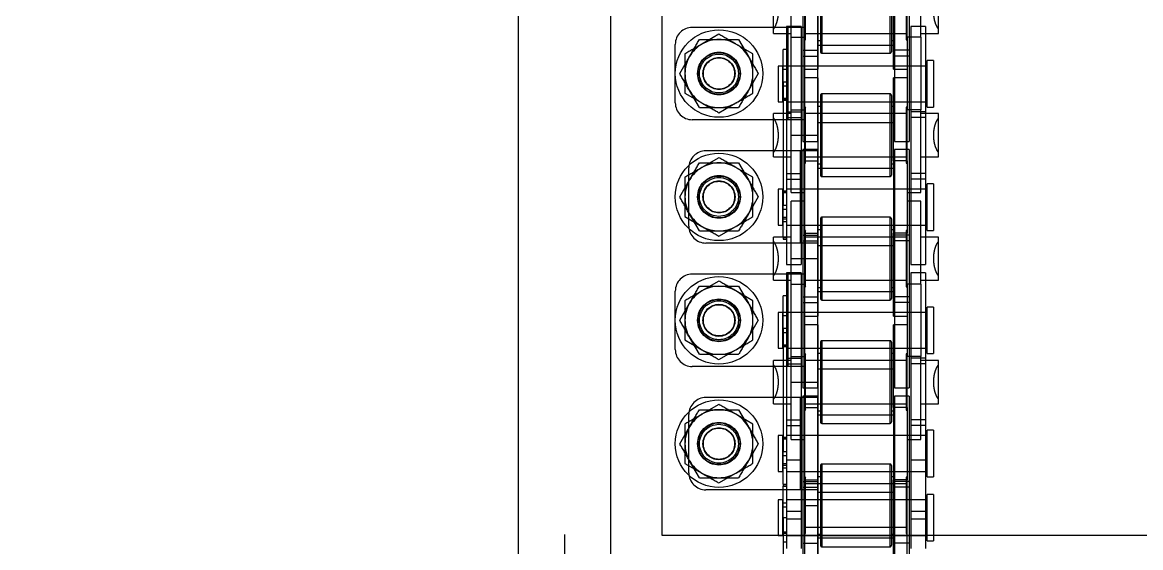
# Model space of a CAD drawing. Header units: metres. Extents: x 0 to 63075, y 0 to 44550.
# Drawn here: x 13843.6 to 13958.8, y 31051 to 31105 of the extents above; entities that cross this region are included whole.
import ezdxf

# ---------------------------------------------------------------- set-up
doc = ezdxf.new("R2010")
doc.units = ezdxf.units.M
doc.header["$LTSCALE"] = 75
doc.linetypes.add('HIDDEN2', pattern=[4.7625, 3.175, -1.5875])
for name, color, linetype in [('SDM', 7, 'Continuous'), ('SL1', 8, 'Continuous'), ('SL4', 4, 'Continuous'), ('ST1', 7, 'HIDDEN2')]:
    doc.layers.add(name, color=color, linetype=linetype)

# ---------------------------------------------------------------- blocks, each defined once
blk = doc.blocks.new('A$C52ce5e24')
at = {"layer": 'SL1'}
for radius, start, end in [(1221.5, 124.20985, 67.29436), (1158, 126.37415, 69.37001), (1150, 126.66829, 69.21988)]:
    blk.add_arc((6551.95, 10099.98), radius, start, end, dxfattribs=at)
blk = doc.blocks.new('A$Cb6dca9d5')
at = {"layer": 'SL4'}
for p, q in [((48.23, 4619.72), (48.23, 3669.71)), ((57.76, 3669.71), (57.76, 4459.48))]:
    blk.add_line(p, q, dxfattribs=at)
at = {"layer": 'ST1'}
for p, q in [((53, 4669.71), (53, 3669.71)), ((57.76, 3669.71), (57.76, 4459.48)), ((63, 4420.19), (63, 4312.47)), ((89.68, 4363.71), (89.68, 4372.23)), ((79.35, 4370.43), (79.35, 4362.23)), ((79.5, 4370.58), (79.5, 4362.12)), ((86.5, 4370.58), (86.5, 4362.12)), ((86.65, 4370.43), (86.65, 4362.23)), ((77.52, 4368.71), (77.52, 4362.37)), ((77.81, 4363.44), (77.81, 4369.22)), ((79.03, 4368.71), (79.03, 4362.37)), ((86.88, 4360.42), (86.88, 4368.95)), ((86.96, 4368.71), (86.96, 4362.37)), ((88.19, 4369.22), (88.19, 4363.44)), ((88.28, 4363.71), (88.28, 4368.95)), ((88.49, 4368.71), (88.49, 4362.37)), ((74.5, 4364.55), (74.5, 4368.11)), ((91.5, 4364.55), (91.5, 4368.11)), ((76.33, 4364.73), (76.33, 4366.33)), ((77.73, 4364.73), (77.73, 4366.33)), ((79.13, 4360.42), (79.13, 4366.33)), ((75.98, 4364.73), (66.15, 4364.73)), ((68.9, 4364.02), (67.15, 4363.01)), ((74.5, 4364.1), (74.5, 4364.55)), ((74.5, 4364.1), (76.33, 4364.1)), ((75.84, 4364.83), (75.84, 4356.03)), ((77.36, 4364.83), (75.84, 4364.83)), ((75.98, 4355.23), (75.98, 4364.73)), ((77.73, 4364.73), (75.98, 4364.73)), ((76.01, 4355.23), (76.01, 4364.73)), ((76.33, 4355.23), (76.33, 4364.73)), ((77.36, 4364.83), (77.36, 4356.03)), ((77.73, 4355.23), (77.73, 4364.73)), ((77.73, 4364.1), (88.28, 4364.1)), ((77.73, 4364.01), (77.81, 4364.1)), ((77.81, 4364.1), (88.19, 4364.1)), ((88.19, 4364.1), (88.28, 4364.01)), ((88.64, 4364.83), (88.64, 4356.03)), ((90.16, 4364.83), (88.64, 4364.83)), ((89.68, 4364.1), (91.5, 4364.1)), ((90.16, 4364.83), (90.16, 4356.03)), ((91.5, 4364.1), (91.5, 4364.55)), ((64.4, 4356.98), (64.4, 4362.98)), ((72.4, 4362), (70.65, 4363.01)), ((70.92, 4363.48), (71.93, 4361.73)), ((76.33, 4363.71), (77.73, 4363.71)), ((77.73, 4363.52), (77.81, 4363.44)), ((77.73, 4363.44), (77.81, 4363.44)), ((86.96, 4362.87), (79.03, 4362.87)), ((79.13, 4363.37), (79.35, 4363.37)), ((86.65, 4363.37), (86.88, 4363.37)), ((88.19, 4363.44), (88.28, 4363.52)), ((88.19, 4363.44), (88.28, 4363.44)), ((89.68, 4363.71), (88.28, 4363.71)), ((89.68, 4363.71), (88.28, 4363.71)), ((88.28, 4363.71), (88.28, 4356.25)), ((89.68, 4363.71), (89.68, 4356.25)), ((64.86, 4359.98), (65.87, 4361.73)), ((75.51, 4359.11), (75.51, 4362.46)), ((75.84, 4362.46), (75.51, 4362.46)), ((77.52, 4362.37), (79.03, 4362.37)), ((77.52, 4362.37), (77.52, 4352.99)), ((77.52, 4361.78), (79.03, 4361.78)), ((79.03, 4362.37), (79.03, 4352.99)), ((79.5, 4362.07), (86.5, 4362.07)), ((88.49, 4362.37), (86.96, 4362.37)), ((86.96, 4362.37), (86.96, 4352.99)), ((88.49, 4361.78), (86.96, 4361.78)), ((88.49, 4362.37), (88.49, 4352.99)), ((75, 4360.75), (75, 4357.07)), ((75.47, 4360.75), (75, 4360.75)), ((75.47, 4357.06), (75.47, 4360.75)), ((77.36, 4360.75), (75.51, 4360.75)), ((90.34, 4360.75), (75.84, 4360.75)), ((79.03, 4360.75), (77.52, 4360.75)), ((77.73, 4360.42), (79.13, 4360.42)), ((86.96, 4360.75), (79.03, 4360.75)), ((86.88, 4360.42), (88.28, 4360.42)), ((88.49, 4360.75), (86.96, 4360.75)), ((90.16, 4360.75), (88.64, 4360.75)), ((90.34, 4356.51), (90.34, 4361.31)), ((91, 4361.31), (90.34, 4361.31)), ((91, 4361.31), (91, 4356.51)), ((72.94, 4359.98), (71.93, 4358.23)), ((75.84, 4360.38), (75.47, 4360.38)), ((79.13, 4359.53), (77.73, 4359.53)), ((79.13, 4353.63), (79.13, 4359.53)), ((86.88, 4351.01), (86.88, 4359.53)), ((88.28, 4359.53), (86.88, 4359.53)), ((66.88, 4356.48), (65.87, 4358.23)), ((75.51, 4359.11), (75.84, 4359.11)), ((75.51, 4359.11), (75.51, 4346.44)), ((75.51, 4358.7), (75.84, 4358.7)), ((65.4, 4357.96), (67.15, 4356.95)), ((75, 4357.07), (75, 4357.06)), ((75, 4357.06), (75.47, 4357.06)), ((75.47, 4357.43), (75.84, 4357.43)), ((75.51, 4357.34), (75.84, 4357.34)), ((75.51, 4357.24), (75.84, 4357.24)), ((75.84, 4357.06), (77.36, 4357.06)), ((75.84, 4357.06), (90.34, 4357.06)), ((77.52, 4357.06), (79.03, 4357.06)), ((79.03, 4357.06), (86.96, 4357.06)), ((79.35, 4357.73), (79.35, 4349.53)), ((79.5, 4357.88), (79.5, 4349.42)), ((86.5, 4357.88), (79.5, 4357.88)), ((86.5, 4357.88), (86.5, 4349.42)), ((86.65, 4357.73), (86.65, 4349.53)), ((86.96, 4357.06), (88.49, 4357.06)), ((88.64, 4357.06), (90.16, 4357.06)), ((68.9, 4355.94), (70.65, 4356.95)), ((74.5, 4355.41), (74.5, 4355.85)), ((76.33, 4355.85), (74.5, 4355.85)), ((75.84, 4356.03), (77.36, 4356.03)), ((75.84, 4356.03), (75.84, 4349.69)), ((76.33, 4356.25), (77.73, 4356.25)), ((77.36, 4356.03), (77.36, 4349.69)), ((77.81, 4356.52), (77.73, 4356.52)), ((77.81, 4356.52), (77.73, 4356.43)), ((77.81, 4355.85), (77.73, 4355.94)), ((88.28, 4355.85), (77.73, 4355.85)), ((77.81, 4350.74), (77.81, 4356.52)), ((88.19, 4355.85), (77.81, 4355.85)), ((79.35, 4356.58), (79.13, 4356.58)), ((86.88, 4356.58), (86.65, 4356.58)), ((88.19, 4356.52), (88.19, 4350.74)), ((88.28, 4356.52), (88.19, 4356.52)), ((88.28, 4356.43), (88.19, 4356.52)), ((88.28, 4355.94), (88.19, 4355.85)), ((89.68, 4356.25), (88.28, 4356.25)), ((89.68, 4356.25), (88.28, 4356.25)), ((88.28, 4351.01), (88.28, 4356.25)), ((88.28, 4351.01), (88.28, 4356.25)), ((90.16, 4356.03), (88.64, 4356.03)), ((88.64, 4356.03), (88.64, 4349.69)), ((89.68, 4347.72), (89.68, 4356.25)), ((91.5, 4355.85), (89.68, 4355.85)), ((90.16, 4356.03), (90.16, 4349.69)), ((90.34, 4356.51), (91, 4356.51)), ((91, 4356.51), (91, 4356.51)), ((91.5, 4355.41), (91.5, 4355.85)), ((75.98, 4355.23), (66.15, 4355.23)), ((74.5, 4351.85), (74.5, 4355.41)), ((75.84, 4355.45), (77.36, 4355.45)), ((77.73, 4355.23), (75.98, 4355.23)), ((76.33, 4353.63), (76.33, 4355.23)), ((77.73, 4353.63), (77.73, 4355.23)), ((79.03, 4354.95), (86.96, 4354.95)), ((90.16, 4355.45), (88.64, 4355.45)), ((91.5, 4351.85), (91.5, 4355.41)), ((76.33, 4353.63), (77.73, 4353.63)), ((76.33, 4347.72), (76.33, 4353.63)), ((77.73, 4353.63), (79.13, 4353.63)), ((77.73, 4352.03), (77.73, 4353.63)), ((79.13, 4352.03), (79.13, 4353.63)), ((77.52, 4352.99), (79.03, 4352.99)), ((86.96, 4352.99), (88.49, 4352.99)), ((68.9, 4351.32), (67.15, 4350.31)), ((77.38, 4352.03), (67.55, 4352.03)), ((74.5, 4351.4), (74.5, 4351.85)), ((74.5, 4351.4), (76.33, 4351.4)), ((77.29, 4342.53), (77.29, 4352.03)), ((77.38, 4342.53), (77.38, 4352.03)), ((79.13, 4352.03), (77.38, 4352.03)), ((77.52, 4352.15), (77.52, 4343.35)), ((79.03, 4352.15), (77.52, 4352.15)), ((77.73, 4342.53), (77.73, 4352.03)), ((77.73, 4351.4), (88.28, 4351.4)), ((77.73, 4351.31), (77.81, 4351.4)), ((77.81, 4351.4), (88.19, 4351.4)), ((79.03, 4352.15), (79.03, 4343.35)), ((79.13, 4342.53), (79.13, 4352.03)), ((86.96, 4352.15), (86.96, 4343.35)), ((88.49, 4352.15), (86.96, 4352.15)), ((88.19, 4351.4), (88.28, 4351.31)), ((88.49, 4352.15), (88.49, 4343.35)), ((89.68, 4351.4), (91.5, 4351.4)), ((91.5, 4351.4), (91.5, 4351.85)), ((65.8, 4344.28), (65.8, 4350.28)), ((72.4, 4349.3), (70.65, 4350.31)), ((70.92, 4350.78), (71.93, 4349.03)), ((77.73, 4351.01), (79.13, 4351.01)), ((77.73, 4350.82), (77.81, 4350.74)), ((77.73, 4350.74), (77.81, 4350.74)), ((86.96, 4350.19), (79.03, 4350.19)), ((79.13, 4350.67), (79.35, 4350.67)), ((86.65, 4350.67), (86.88, 4350.67)), ((88.28, 4351.01), (86.88, 4351.01)), ((88.28, 4351.01), (86.88, 4351.01)), ((86.88, 4351.01), (86.88, 4343.55)), ((88.19, 4350.74), (88.28, 4350.82)), ((88.19, 4350.74), (88.28, 4350.74)), ((88.28, 4351.01), (88.28, 4343.55)), ((64.86, 4347.28), (65.87, 4349.03)), ((75.84, 4349.69), (75.84, 4340.31)), ((75.84, 4349.69), (77.36, 4349.69)), ((75.84, 4349.11), (77.36, 4349.11)), ((77.36, 4349.69), (77.36, 4340.31)), ((79.5, 4349.37), (86.5, 4349.37)), ((90.16, 4349.69), (88.64, 4349.69)), ((88.64, 4349.69), (88.64, 4340.31)), ((90.16, 4349.11), (88.64, 4349.11)), ((90.16, 4349.69), (90.16, 4340.31)), ((75, 4348.07), (75, 4344.39)), ((75.47, 4348.07), (75, 4348.07)), ((75.47, 4344.38), (75.47, 4348.07)), ((75.51, 4347.9), (75.84, 4347.9)), ((75.51, 4347.79), (75.84, 4347.79)), ((77.36, 4348.07), (75.84, 4348.07)), ((90.34, 4348.07), (75.84, 4348.07)), ((79.03, 4348.07), (77.52, 4348.07)), ((86.96, 4348.07), (79.03, 4348.07)), ((88.49, 4348.07), (86.96, 4348.07)), ((90.16, 4348.07), (88.64, 4348.07)), ((90.34, 4343.83), (90.34, 4348.63)), ((91, 4348.63), (90.34, 4348.63)), ((91, 4348.63), (91, 4343.83)), ((72.94, 4347.28), (71.93, 4345.53)), ((75.84, 4347.7), (75.47, 4347.7)), ((76.33, 4347.72), (77.73, 4347.72)), ((76.33, 4340.93), (76.33, 4346.83)), ((77.73, 4346.83), (76.33, 4346.83)), ((88.28, 4347.72), (89.68, 4347.72)), ((89.68, 4346.83), (88.28, 4346.83)), ((89.68, 4338.31), (89.68, 4346.83)), ((66.88, 4343.78), (65.87, 4345.53)), ((75.51, 4346.44), (75.84, 4346.44)), ((75.51, 4343.09), (75.51, 4346.44)), ((75.51, 4346.02), (75.84, 4346.02)), ((65.4, 4345.26), (67.15, 4344.25)), ((75, 4344.39), (75, 4344.38)), ((75, 4344.38), (75.47, 4344.38)), ((75.47, 4344.75), (75.84, 4344.75)), ((75.51, 4345.21), (75.84, 4345.21)), ((75.51, 4345.04), (75.84, 4345.04)), ((75.84, 4344.38), (77.36, 4344.38)), ((75.84, 4344.38), (90.34, 4344.38)), ((77.52, 4344.38), (79.03, 4344.38)), ((79.03, 4344.38), (86.96, 4344.38)), ((79.35, 4345.03), (79.35, 4336.83)), ((79.5, 4345.18), (79.5, 4336.72)), ((86.5, 4345.18), (79.5, 4345.18)), ((86.5, 4345.18), (86.5, 4336.72)), ((86.65, 4345.03), (86.65, 4336.83)), ((86.96, 4344.38), (88.49, 4344.38)), ((88.64, 4344.38), (90.16, 4344.38)), ((68.9, 4343.24), (70.65, 4344.25)), ((74.5, 4342.71), (74.5, 4343.15)), ((76.33, 4343.15), (74.5, 4343.15)), ((77.52, 4343.35), (79.03, 4343.35)), ((77.52, 4343.35), (77.52, 4337.01)), ((77.81, 4343.82), (77.73, 4343.82)), ((77.81, 4343.82), (77.73, 4343.73)), ((77.73, 4343.55), (79.13, 4343.55)), ((77.81, 4343.15), (77.73, 4343.24)), ((88.28, 4343.15), (77.73, 4343.15)), ((77.81, 4338.04), (77.81, 4343.82)), ((88.19, 4343.15), (77.81, 4343.15)), ((79.03, 4343.35), (79.03, 4337.01)), ((79.35, 4343.88), (79.13, 4343.88)), ((86.88, 4343.88), (86.65, 4343.88)), ((88.28, 4343.55), (86.88, 4343.55)), ((88.28, 4343.55), (86.88, 4343.55)), ((86.88, 4335.02), (86.88, 4343.55)), ((88.49, 4343.35), (86.96, 4343.35)), ((86.96, 4343.35), (86.96, 4337.01)), ((88.19, 4343.82), (88.19, 4338.04)), ((88.28, 4343.82), (88.19, 4343.82)), ((88.28, 4343.73), (88.19, 4343.82)), ((88.28, 4343.24), (88.19, 4343.15)), ((88.28, 4338.31), (88.28, 4343.55)), ((88.28, 4338.31), (88.28, 4343.55)), ((88.49, 4343.35), (88.49, 4337.01)), ((91.5, 4343.15), (89.68, 4343.15)), ((90.34, 4343.83), (91, 4343.83)), ((91, 4343.83), (91, 4343.83)), ((91.5, 4342.71), (91.5, 4343.15)), ((77.38, 4342.53), (67.55, 4342.53)), ((74.5, 4339.15), (74.5, 4342.71)), ((75.51, 4343.09), (75.84, 4343.09)), ((75.51, 4343.09), (75.51, 4342.92)), ((75.51, 4342.92), (75.84, 4342.92)), ((79.13, 4342.53), (77.38, 4342.53)), ((77.52, 4342.77), (79.03, 4342.77)), ((77.73, 4340.93), (77.73, 4342.53)), ((79.03, 4342.27), (86.96, 4342.27)), ((79.13, 4340.93), (79.13, 4342.53)), ((88.49, 4342.77), (86.96, 4342.77)), ((91.5, 4339.15), (91.5, 4342.71)), ((76.33, 4340.93), (77.73, 4340.93)), ((76.33, 4339.33), (76.33, 4340.93)), ((77.73, 4339.33), (77.73, 4340.93)), ((77.73, 4340.93), (79.13, 4340.93)), ((79.13, 4335.02), (79.13, 4340.93)), ((75.84, 4340.31), (77.36, 4340.31)), ((88.64, 4340.31), (90.16, 4340.31)), ((75.98, 4339.33), (66.15, 4339.33)), ((68.9, 4338.62), (67.15, 4337.61)), ((74.5, 4338.7), (74.5, 4339.15)), ((74.5, 4338.7), (76.33, 4338.7)), ((75.84, 4339.47), (75.84, 4330.67)), ((77.36, 4339.47), (75.84, 4339.47)), ((75.98, 4329.83), (75.98, 4339.33)), ((77.73, 4339.33), (75.98, 4339.33)), ((76.01, 4329.83), (76.01, 4339.33)), ((76.33, 4329.83), (76.33, 4339.33)), ((77.36, 4339.47), (77.36, 4330.67)), ((77.73, 4329.83), (77.73, 4339.33)), ((77.73, 4338.7), (88.28, 4338.7)), ((77.73, 4338.61), (77.81, 4338.7)), ((77.81, 4338.7), (88.19, 4338.7)), ((88.19, 4338.7), (88.28, 4338.61)), ((88.64, 4339.47), (88.64, 4330.67)), ((90.16, 4339.47), (88.64, 4339.47)), ((89.68, 4338.7), (91.5, 4338.7)), ((90.16, 4339.47), (90.16, 4330.67)), ((91.5, 4338.7), (91.5, 4339.15)), ((64.4, 4331.58), (64.4, 4337.58)), ((72.4, 4336.6), (70.65, 4337.61)), ((70.92, 4338.08), (71.93, 4336.33)), ((76.33, 4338.31), (77.73, 4338.31)), ((77.73, 4338.12), (77.81, 4338.04)), ((77.73, 4338.04), (77.81, 4338.04)), ((86.96, 4337.51), (79.03, 4337.51)), ((79.13, 4337.97), (79.35, 4337.97)), ((86.65, 4337.97), (86.88, 4337.97)), ((88.19, 4338.04), (88.28, 4338.12)), ((88.19, 4338.04), (88.28, 4338.04)), ((89.68, 4338.31), (88.28, 4338.31)), ((89.68, 4338.31), (88.28, 4338.31)), ((88.28, 4338.31), (88.28, 4330.85)), ((89.68, 4338.31), (89.68, 4330.85)), ((64.86, 4334.58), (65.87, 4336.33)), ((75.51, 4333.76), (75.51, 4337.1)), ((75.84, 4337.1), (75.51, 4337.1)), ((77.52, 4337.01), (77.52, 4327.63)), ((77.52, 4337.01), (79.03, 4337.01)), ((77.52, 4336.43), (79.03, 4336.43)), ((79.03, 4337.01), (79.03, 4327.63)), ((79.5, 4336.67), (86.5, 4336.67)), ((88.49, 4337.01), (86.96, 4337.01)), ((86.96, 4337.01), (86.96, 4327.63)), ((88.49, 4336.43), (86.96, 4336.43)), ((88.49, 4337.01), (88.49, 4327.63)), ((75, 4335.4), (75, 4331.71)), ((75.47, 4335.4), (75, 4335.4)), ((75.47, 4331.71), (75.47, 4335.4)), ((77.36, 4335.4), (75.51, 4335.4)), ((90.34, 4335.4), (75.84, 4335.4)), ((79.03, 4335.4), (77.52, 4335.4)), ((86.96, 4335.4), (79.03, 4335.4)), ((88.49, 4335.4), (86.96, 4335.4)), ((90.16, 4335.4), (88.64, 4335.4)), ((90.34, 4331.15), (90.34, 4335.95)), ((91, 4335.95), (90.34, 4335.95)), ((91, 4335.95), (91, 4331.16)), ((72.94, 4334.58), (71.93, 4332.83)), ((75.84, 4335.03), (75.47, 4335.03)), ((77.73, 4335.02), (79.13, 4335.02)), ((79.13, 4334.13), (77.73, 4334.13)), ((79.13, 4328.23), (79.13, 4334.13)), ((86.88, 4335.02), (88.28, 4335.02)), ((86.88, 4325.61), (86.88, 4334.13)), ((88.28, 4334.13), (86.88, 4334.13)), ((66.88, 4331.08), (65.87, 4332.83)), ((75.51, 4333.76), (75.84, 4333.76)), ((75.51, 4333.76), (75.51, 4321.08)), ((75.51, 4333.34), (75.84, 4333.34)), ((65.4, 4332.56), (67.15, 4331.55)), ((75, 4331.71), (75, 4331.71)), ((75, 4331.71), (75.47, 4331.71)), ((75.47, 4332.07), (75.84, 4332.07)), ((75.51, 4331.99), (75.84, 4331.99)), ((75.51, 4331.88), (75.84, 4331.88)), ((75.84, 4331.71), (77.36, 4331.71)), ((75.84, 4331.71), (90.34, 4331.71)), ((77.52, 4331.71), (79.03, 4331.71)), ((79.03, 4331.71), (86.96, 4331.71)), ((79.35, 4332.33), (79.35, 4324.13)), ((79.5, 4332.48), (79.5, 4324.02)), ((86.5, 4332.48), (79.5, 4332.48)), ((86.5, 4332.48), (86.5, 4324.02)), ((86.65, 4332.33), (86.65, 4324.13)), ((86.96, 4331.71), (88.49, 4331.71)), ((88.64, 4331.71), (90.16, 4331.71)), ((68.9, 4330.54), (70.65, 4331.55)), ((75.84, 4330.67), (77.36, 4330.67)), ((75.84, 4330.67), (75.84, 4324.33)), ((76.33, 4330.85), (77.73, 4330.85)), ((77.36, 4330.67), (77.36, 4324.33)), ((77.81, 4331.12), (77.73, 4331.03)), ((77.81, 4331.12), (77.73, 4331.12)), ((77.81, 4330.45), (77.73, 4330.54)), ((77.81, 4325.34), (77.81, 4331.12)), ((79.35, 4331.18), (79.13, 4331.18)), ((86.88, 4331.18), (86.65, 4331.18)), ((88.19, 4331.12), (88.19, 4325.34)), ((88.28, 4331.12), (88.19, 4331.12)), ((88.28, 4331.03), (88.19, 4331.12)), ((88.28, 4330.54), (88.19, 4330.45)), ((89.68, 4330.85), (88.28, 4330.85)), ((89.68, 4330.85), (88.28, 4330.85)), ((88.28, 4325.61), (88.28, 4330.85)), ((90.16, 4330.67), (88.64, 4330.67)), ((88.64, 4330.67), (88.64, 4324.33)), ((89.68, 4322.32), (89.68, 4330.85)), ((90.16, 4330.67), (90.16, 4324.33)), ((90.34, 4331.15), (91, 4331.15)), ((91, 4331.16), (91, 4331.15)), ((75.98, 4329.83), (66.15, 4329.83)), ((74.5, 4330.01), (74.5, 4330.45)), ((76.33, 4330.45), (74.5, 4330.45)), ((74.5, 4326.45), (74.5, 4330.01)), ((75.84, 4330.09), (77.36, 4330.09)), ((77.73, 4329.83), (75.98, 4329.83)), ((76.33, 4328.23), (76.33, 4329.83)), ((88.28, 4330.45), (77.73, 4330.45)), ((77.73, 4328.23), (77.73, 4329.83)), ((88.19, 4330.45), (77.81, 4330.45)), ((79.03, 4329.59), (86.96, 4329.59)), ((90.16, 4330.09), (88.64, 4330.09)), ((91.5, 4330.45), (89.68, 4330.45)), ((91.5, 4330.01), (91.5, 4330.45)), ((91.5, 4326.45), (91.5, 4330.01)), ((76.33, 4328.23), (77.73, 4328.23)), ((76.33, 4322.32), (76.33, 4328.23)), ((77.73, 4328.23), (79.13, 4328.23)), ((77.73, 4326.63), (77.73, 4328.23)), ((79.13, 4326.63), (79.13, 4328.23)), ((77.52, 4327.63), (79.03, 4327.63)), ((86.96, 4327.63), (88.49, 4327.63)), ((68.9, 4325.92), (67.15, 4324.91)), ((77.38, 4326.63), (67.55, 4326.63)), ((74.5, 4326), (74.5, 4326.45)), ((74.5, 4326), (76.33, 4326)), ((77.29, 4317.13), (77.29, 4326.63)), ((77.38, 4317.13), (77.38, 4326.63)), ((79.13, 4326.63), (77.38, 4326.63)), ((77.52, 4326.79), (77.52, 4317.99)), ((79.03, 4326.79), (77.52, 4326.79)), ((77.73, 4317.13), (77.73, 4326.63)), ((77.73, 4326), (88.28, 4326)), ((77.73, 4325.91), (77.81, 4326)), ((77.81, 4326), (88.19, 4326)), ((79.03, 4326.79), (79.03, 4317.99)), ((79.13, 4317.13), (79.13, 4326.63)), ((86.96, 4326.79), (86.96, 4317.99)), ((88.49, 4326.79), (86.96, 4326.79)), ((88.19, 4326), (88.28, 4325.91)), ((88.49, 4326.79), (88.49, 4317.99)), ((89.68, 4326), (91.5, 4326)), ((91.5, 4326), (91.5, 4326.45)), ((65.8, 4318.88), (65.8, 4324.88)), ((72.4, 4323.9), (70.65, 4324.91)), ((70.92, 4325.38), (71.93, 4323.63)), ((77.73, 4325.61), (79.13, 4325.61)), ((77.73, 4325.42), (77.81, 4325.34)), ((77.73, 4325.34), (77.81, 4325.34)), ((86.96, 4324.83), (79.03, 4324.83)), ((79.13, 4325.27), (79.35, 4325.27)), ((86.65, 4325.27), (86.88, 4325.27)), ((88.28, 4325.61), (86.88, 4325.61)), ((88.28, 4325.61), (86.88, 4325.61)), ((86.88, 4325.61), (86.88, 4318.15)), ((88.19, 4325.34), (88.28, 4325.42)), ((88.19, 4325.34), (88.28, 4325.34)), ((88.28, 4325.61), (88.28, 4318.15)), ((64.86, 4321.88), (65.87, 4323.63)), ((75.84, 4324.33), (77.36, 4324.33)), ((75.84, 4324.33), (75.84, 4320.19)), ((75.84, 4323.75), (77.36, 4323.75)), ((77.36, 4324.33), (77.36, 4320.19)), ((79.5, 4323.97), (86.5, 4323.97)), ((90.16, 4324.33), (88.64, 4324.33)), ((88.64, 4324.33), (88.64, 4320.19)), ((90.16, 4323.75), (88.64, 4323.75)), ((90.16, 4324.33), (90.16, 4320.19)), ((75, 4322.72), (75, 4319.03)), ((75.47, 4322.72), (75, 4322.72)), ((75.47, 4319.03), (75.47, 4322.72)), ((75.51, 4322.54), (75.84, 4322.54)), ((75.51, 4322.44), (75.84, 4322.44)), ((77.36, 4322.72), (75.84, 4322.72)), ((90.34, 4322.72), (75.84, 4322.72)), ((79.03, 4322.72), (77.52, 4322.72)), ((86.96, 4322.72), (79.03, 4322.72)), ((88.49, 4322.72), (86.96, 4322.72)), ((90.16, 4322.72), (88.64, 4322.72)), ((90.34, 4318.47), (90.34, 4323.27)), ((91, 4323.27), (90.34, 4323.27)), ((91, 4323.27), (91, 4318.48)), ((72.94, 4321.88), (71.93, 4320.13)), ((75.84, 4322.35), (75.47, 4322.35)), ((76.33, 4322.32), (77.73, 4322.32)), ((88.28, 4322.32), (89.68, 4322.32)), ((66.88, 4318.38), (65.87, 4320.13)), ((75.51, 4321.08), (75.84, 4321.08)), ((75.51, 4317.73), (75.51, 4321.08)), ((75.51, 4320.66), (75.84, 4320.66)), ((75.84, 4320.19), (75.84, 4311.1)), ((77.36, 4320.19), (75.84, 4320.19)), ((77.36, 4320.19), (77.36, 4311.1)), ((88.64, 4320.19), (88.64, 4311.1)), ((90.16, 4320.19), (88.64, 4320.19)), ((90.16, 4320.19), (90.16, 4311.1)), ((65.4, 4319.86), (67.15, 4318.85)), ((75, 4319.03), (75, 4319.03)), ((75, 4319.03), (75.47, 4319.03)), ((75.47, 4319.4), (75.84, 4319.4)), ((75.51, 4319.85), (75.84, 4319.85)), ((75.51, 4319.68), (75.84, 4319.68)), ((75.84, 4319.03), (77.36, 4319.03)), ((75.84, 4319.03), (90.34, 4319.03)), ((77.52, 4319.03), (79.03, 4319.03)), ((79.03, 4319.03), (86.96, 4319.03)), ((79.35, 4319.63), (79.35, 4311.43)), ((79.5, 4319.78), (79.5, 4311.32)), ((86.5, 4319.78), (79.5, 4319.78)), ((86.5, 4319.78), (86.5, 4311.32)), ((86.65, 4319.63), (86.65, 4311.43)), ((86.96, 4319.03), (88.49, 4319.03)), ((88.64, 4319.03), (90.16, 4319.03)), ((68.9, 4317.84), (70.65, 4318.85)), ((77.52, 4317.99), (79.03, 4317.99)), ((77.52, 4317.99), (77.52, 4311.66)), ((77.81, 4318.42), (77.73, 4318.33)), ((77.81, 4318.42), (77.73, 4318.42)), ((77.73, 4318.15), (79.13, 4318.15)), ((77.81, 4317.75), (77.73, 4317.84)), ((77.81, 4312.64), (77.81, 4318.42)), ((79.03, 4317.99), (79.03, 4311.66)), ((79.35, 4318.48), (79.13, 4318.48)), ((86.88, 4318.48), (86.65, 4318.48)), ((88.28, 4318.15), (86.88, 4318.15)), ((88.28, 4318.15), (86.88, 4318.15)), ((86.88, 4309.62), (86.88, 4318.15)), ((88.49, 4317.99), (86.96, 4317.99)), ((86.96, 4317.99), (86.96, 4311.66)), ((88.19, 4318.42), (88.19, 4312.64)), ((88.28, 4318.42), (88.19, 4318.42)), ((88.28, 4318.33), (88.19, 4318.42)), ((88.28, 4317.84), (88.19, 4317.75)), ((88.28, 4309.62), (88.28, 4318.15)), ((88.49, 4317.99), (88.49, 4311.66)), ((90.34, 4318.47), (91, 4318.47)), ((91, 4318.48), (91, 4318.47)), ((77.38, 4317.13), (67.55, 4317.13)), ((75.51, 4317.73), (75.84, 4317.73)), ((75.51, 4317.73), (75.51, 4317.56)), ((75.51, 4317.56), (75.84, 4317.56)), ((75.51, 4317.51), (75.84, 4317.51)), ((75.51, 4314.27), (75.51, 4317.51)), ((79.13, 4317.13), (77.38, 4317.13)), ((77.52, 4317.41), (79.03, 4317.41)), ((77.73, 4315.53), (77.73, 4317.13)), ((88.19, 4317.75), (77.81, 4317.75)), ((79.03, 4316.91), (86.96, 4316.91)), ((79.13, 4315.53), (79.13, 4317.13)), ((88.49, 4317.41), (86.96, 4317.41)), ((90.34, 4311.88), (90.34, 4316.67)), ((91, 4316.67), (90.34, 4316.67)), ((91, 4316.67), (91, 4311.88)), ((75, 4316.12), (75, 4312.43)), ((75.47, 4316.12), (75, 4316.12)), ((75.47, 4312.43), (75.47, 4316.12)), ((75.84, 4315.75), (75.47, 4315.75)), ((77.36, 4316.12), (75.84, 4316.12)), ((90.34, 4316.12), (75.84, 4316.12)), ((77.73, 4315.53), (79.13, 4315.53)), ((77.73, 4309.62), (77.73, 4315.53)), ((79.13, 4309.62), (79.13, 4315.53)), ((90.16, 4316.12), (88.64, 4316.12)), ((75.51, 4315.38), (75.84, 4315.38)), ((75.84, 4314.95), (77.36, 4314.95)), ((88.64, 4314.95), (90.16, 4314.95)), ((75.51, 4314.27), (75.84, 4314.27)), ((75.51, 4314.27), (75.51, 4301.57)), ((77.36, 4314.11), (75.84, 4314.11)), ((77.73, 4313.21), (77.81, 4313.3)), ((77.81, 4313.3), (88.19, 4313.3)), ((88.19, 4313.3), (88.28, 4313.21)), ((90.16, 4314.11), (88.64, 4314.11)), ((63, 4312.47), (118, 4312.47)), ((75, 4312.43), (75.47, 4312.43)), ((75.47, 4312.8), (75.84, 4312.8)), ((75.51, 4312.66), (75.84, 4312.66)), ((75.84, 4312.43), (77.36, 4312.43)), ((75.84, 4312.43), (90.34, 4312.43)), ((77.73, 4312.72), (77.81, 4312.64)), ((77.73, 4312.64), (77.81, 4312.64)), ((86.96, 4312.15), (79.03, 4312.15)), ((79.13, 4312.57), (79.35, 4312.57)), ((86.65, 4312.57), (86.88, 4312.57)), ((88.19, 4312.64), (88.28, 4312.72)), ((88.19, 4312.64), (88.28, 4312.64)), ((88.64, 4312.43), (90.16, 4312.43)), ((75.84, 4311.75), (75.51, 4311.75)), ((77.52, 4311.66), (77.52, 4307.49)), ((77.52, 4311.66), (79.03, 4311.66)), ((79.03, 4311.66), (79.03, 4307.49)), ((79.5, 4311.27), (86.5, 4311.27)), ((88.49, 4311.66), (86.96, 4311.66)), ((86.96, 4311.66), (86.96, 4307.49)), ((88.49, 4311.66), (88.49, 4307.49)), ((90.34, 4311.88), (91, 4311.88))]:
    blk.add_line(p, q, dxfattribs=at)
for centre, radius in [((68.9, 4359.98), 4.5), ((68.9, 4359.98), 2.2), ((68.9, 4359.98), 2.15), ((68.9, 4359.98), 2), ((68.9, 4359.98), 1.65), ((68.9, 4359.98), 1.61), ((68.9, 4347.28), 4.5), ((68.9, 4347.28), 2.2), ((68.9, 4347.28), 2.15), ((68.9, 4347.28), 2), ((68.9, 4347.28), 1.65), ((68.9, 4347.28), 1.61), ((68.9, 4334.58), 4.5), ((68.9, 4334.58), 2.2), ((68.9, 4334.58), 2.15), ((68.9, 4334.58), 2), ((68.9, 4334.58), 1.65), ((68.9, 4334.58), 1.61), ((68.9, 4321.88), 4.5), ((68.9, 4321.88), 2.2), ((68.9, 4321.88), 2.15), ((68.9, 4321.88), 2), ((68.9, 4321.88), 1.65), ((68.9, 4321.88), 1.61)]:
    blk.add_circle(centre, radius, dxfattribs=at)
for centre, radius, start, end in [((66.15, 4362.98), 1.75, 90, 180), ((68.9, 4359.98), 3.5, 120, 180), ((68.9, 4359.98), 3.5, 60, 120), ((68.9, 4359.98), 3.5, 0, 60), ((79.5, 4362.23), 0.155, 180, 270), ((86.5, 4362.23), 0.155, 270, 0), ((68.9, 4359.98), 3.5, 180, 240), ((68.9, 4359.98), 3.5, 300, 0), ((66.15, 4356.98), 1.75, 180, 270), ((79.5, 4357.73), 0.155, 90, 180), ((86.5, 4357.73), 0.155, 0, 90), ((68.9, 4359.98), 3.5, 240, 300), ((67.55, 4350.28), 1.75, 90, 180), ((68.9, 4347.28), 3.5, 120, 180), ((68.9, 4347.28), 3.5, 60, 120), ((68.9, 4347.28), 3.5, 0, 60), ((79.5, 4349.53), 0.155, 180, 270), ((86.5, 4349.53), 0.155, 270, 360), ((68.9, 4347.28), 3.5, 180, 240), ((68.9, 4347.28), 3.5, 300, 0), ((79.5, 4345.03), 0.155, 90, 180), ((86.5, 4345.03), 0.155, 0, 90), ((67.55, 4344.28), 1.75, 180, 270), ((68.9, 4347.28), 3.5, 240, 300), ((66.15, 4337.58), 1.75, 90, 180), ((68.9, 4334.58), 3.5, 120, 180), ((68.9, 4334.58), 3.5, 60, 120), ((68.9, 4334.58), 3.5, 0, 60), ((79.5, 4336.83), 0.155, 180, 270), ((86.5, 4336.83), 0.155, 270, 0), ((68.9, 4334.58), 3.5, 180, 240), ((68.9, 4334.58), 3.5, 300, 0), ((79.5, 4332.33), 0.155, 90, 180), ((86.5, 4332.33), 0.155, 0, 90), ((66.15, 4331.58), 1.75, 180, 270), ((68.9, 4334.58), 3.5, 240, 300), ((67.55, 4324.88), 1.75, 90, 180), ((68.9, 4321.88), 3.5, 120, 180), ((68.9, 4321.88), 3.5, 60, 120), ((68.9, 4321.88), 3.5, 0, 60), ((79.5, 4324.13), 0.155, 180, 270), ((86.5, 4324.13), 0.155, 270, 360), ((68.9, 4321.88), 3.5, 180, 240), ((68.9, 4321.88), 3.5, 300, 0), ((79.5, 4319.63), 0.155, 90, 180), ((86.5, 4319.63), 0.155, 0, 90), ((67.55, 4318.88), 1.75, 180, 270), ((68.9, 4321.88), 3.5, 240, 300), ((79.5, 4311.43), 0.155, 180, 270), ((86.5, 4311.43), 0.155, 270, 0)]:
    blk.add_arc(centre, radius, start, end, dxfattribs=at)
for points, knots in [([(74.5, 4368.11), (74.57, 4368), (74.71, 4367.78), (74.87, 4367.34), (74.97, 4366.85), (75, 4366.33), (74.97, 4365.81), (74.87, 4365.32), (74.71, 4364.88), (74.57, 4364.66), (74.5, 4364.55)], [0, 0, 0, 0, 0.130043, 0.255982, 0.379107, 0.5, 0.620893, 0.744018, 0.869957, 1, 1, 1, 1]), ([(91.5, 4364.55), (91.43, 4364.66), (91.29, 4364.88), (91.13, 4365.32), (91.03, 4365.81), (91, 4366.33), (91.03, 4366.85), (91.13, 4367.34), (91.29, 4367.78), (91.43, 4368), (91.5, 4368.11)], [0, 0, 0, 0, 0.130043, 0.255982, 0.379107, 0.5, 0.620893, 0.744018, 0.869957, 1, 1, 1, 1]), ([(70.65, 4363.01), (70.61, 4363.03), (70.02, 4363.37), (69.44, 4363.71), (68.9, 4364.02)], [0, 0, 0, 0, 0.070174, 1, 1, 1, 1]), ([(67.15, 4363.01), (67.11, 4362.98), (66.52, 4362.64), (65.94, 4362.31), (65.4, 4362)], [0, 0, 0, 0, 0.070174, 1, 1, 1, 1]), ([(65.87, 4361.73), (65.89, 4361.77), (66.23, 4362.36), (66.57, 4362.94), (66.88, 4363.48)], [0, 0, 0, 0, 0.070174, 1, 1, 1, 1]), ([(66.88, 4363.48), (67.05, 4363.48), (67.71, 4363.48), (68.39, 4363.48), (68.9, 4363.48)], [0, 0, 0, 0, 0.257551, 1, 1, 1, 1]), ([(68.9, 4363.48), (69.08, 4363.48), (69.77, 4363.48), (70.43, 4363.48), (70.92, 4363.48)], [0, 0, 0, 0, 0.268634, 1, 1, 1, 1]), ([(65.4, 4362), (65.4, 4361.87), (65.4, 4361.21), (65.4, 4360.53), (65.4, 4359.98)], [0, 0, 0, 0, 0.198275, 1, 1, 1, 1]), ([(71.93, 4361.73), (71.96, 4361.69), (72.3, 4361.1), (72.63, 4360.52), (72.94, 4359.98)], [0, 0, 0, 0, 0.070174, 1, 1, 1, 1]), ([(72.4, 4359.98), (72.4, 4360.53), (72.4, 4361.21), (72.4, 4361.87), (72.4, 4362)], [0, 0, 0, 0, 0.801725, 1, 1, 1, 1]), ([(65.87, 4358.23), (65.84, 4358.27), (65.5, 4358.86), (65.17, 4359.44), (64.86, 4359.98)], [0, 0, 0, 0, 0.070174, 1, 1, 1, 1]), ([(65.4, 4359.98), (65.4, 4359.83), (65.4, 4359.14), (65.4, 4358.48), (65.4, 4357.96)], [0, 0, 0, 0, 0.221869, 1, 1, 1, 1]), ([(72.4, 4357.96), (72.4, 4358.48), (72.4, 4359.14), (72.4, 4359.83), (72.4, 4359.98)], [0, 0, 0, 0, 0.778131, 1, 1, 1, 1]), ([(71.93, 4358.23), (71.91, 4358.19), (71.57, 4357.6), (71.23, 4357.02), (70.92, 4356.48)], [0, 0, 0, 0, 0.070174, 1, 1, 1, 1]), ([(70.65, 4356.95), (70.69, 4356.97), (71.28, 4357.31), (71.86, 4357.65), (72.4, 4357.96)], [0, 0, 0, 0, 0.070174, 1, 1, 1, 1]), ([(66.88, 4356.48), (67.05, 4356.48), (67.71, 4356.48), (68.39, 4356.48), (68.9, 4356.48)], [0, 0, 0, 0, 0.257551, 1, 1, 1, 1]), ([(67.15, 4356.95), (67.19, 4356.92), (67.78, 4356.58), (68.36, 4356.25), (68.9, 4355.94)], [0, 0, 0, 0, 0.070174, 1, 1, 1, 1]), ([(68.9, 4356.48), (69.08, 4356.48), (69.77, 4356.48), (70.43, 4356.48), (70.92, 4356.48)], [0, 0, 0, 0, 0.268634, 1, 1, 1, 1]), ([(74.5, 4355.41), (74.57, 4355.3), (74.71, 4355.08), (74.87, 4354.64), (74.97, 4354.15), (75, 4353.63), (74.97, 4353.11), (74.87, 4352.62), (74.71, 4352.18), (74.57, 4351.96), (74.5, 4351.85)], [0, 0, 0, 0, 0.130043, 0.255982, 0.379107, 0.5, 0.620893, 0.744018, 0.869957, 1, 1, 1, 1]), ([(91.5, 4351.85), (91.43, 4351.96), (91.29, 4352.18), (91.13, 4352.62), (91.03, 4353.11), (91, 4353.63), (91.03, 4354.15), (91.13, 4354.64), (91.29, 4355.08), (91.43, 4355.3), (91.5, 4355.41)], [0, 0, 0, 0, 0.130043, 0.255982, 0.379107, 0.5, 0.620893, 0.744018, 0.869957, 1, 1, 1, 1]), ([(70.65, 4350.31), (70.61, 4350.33), (70.02, 4350.67), (69.44, 4351.01), (68.9, 4351.32)], [0, 0, 0, 0, 0.070174, 1, 1, 1, 1]), ([(67.15, 4350.31), (67.11, 4350.28), (66.52, 4349.94), (65.94, 4349.61), (65.4, 4349.3)], [0, 0, 0, 0, 0.070174, 1, 1, 1, 1]), ([(65.87, 4349.03), (65.89, 4349.07), (66.23, 4349.66), (66.57, 4350.24), (66.88, 4350.78)], [0, 0, 0, 0, 0.070174, 1, 1, 1, 1]), ([(66.88, 4350.78), (67.05, 4350.78), (67.71, 4350.78), (68.39, 4350.78), (68.9, 4350.78)], [0, 0, 0, 0, 0.257551, 1, 1, 1, 1]), ([(68.9, 4350.78), (69.08, 4350.78), (69.77, 4350.78), (70.43, 4350.78), (70.92, 4350.78)], [0, 0, 0, 0, 0.268634, 1, 1, 1, 1]), ([(65.4, 4349.3), (65.4, 4349.17), (65.4, 4348.51), (65.4, 4347.83), (65.4, 4347.28)], [0, 0, 0, 0, 0.198275, 1, 1, 1, 1]), ([(71.93, 4349.03), (71.96, 4348.99), (72.3, 4348.4), (72.63, 4347.82), (72.94, 4347.28)], [0, 0, 0, 0, 0.070174, 1, 1, 1, 1]), ([(72.4, 4347.28), (72.4, 4347.83), (72.4, 4348.51), (72.4, 4349.17), (72.4, 4349.3)], [0, 0, 0, 0, 0.801725, 1, 1, 1, 1]), ([(65.87, 4345.53), (65.84, 4345.57), (65.5, 4346.16), (65.17, 4346.74), (64.86, 4347.28)], [0, 0, 0, 0, 0.070174, 1, 1, 1, 1]), ([(65.4, 4347.28), (65.4, 4347.13), (65.4, 4346.44), (65.4, 4345.78), (65.4, 4345.26)], [0, 0, 0, 0, 0.221869, 1, 1, 1, 1]), ([(72.4, 4345.26), (72.4, 4345.78), (72.4, 4346.44), (72.4, 4347.13), (72.4, 4347.28)], [0, 0, 0, 0, 0.778131, 1, 1, 1, 1]), ([(71.93, 4345.53), (71.91, 4345.49), (71.57, 4344.9), (71.23, 4344.32), (70.92, 4343.78)], [0, 0, 0, 0, 0.070174, 1, 1, 1, 1]), ([(70.65, 4344.25), (70.69, 4344.27), (71.28, 4344.61), (71.86, 4344.95), (72.4, 4345.26)], [0, 0, 0, 0, 0.070174, 1, 1, 1, 1]), ([(66.88, 4343.78), (67.05, 4343.78), (67.71, 4343.78), (68.39, 4343.78), (68.9, 4343.78)], [0, 0, 0, 0, 0.257551, 1, 1, 1, 1]), ([(67.15, 4344.25), (67.19, 4344.22), (67.78, 4343.88), (68.36, 4343.55), (68.9, 4343.24)], [0, 0, 0, 0, 0.070174, 1, 1, 1, 1]), ([(68.9, 4343.78), (69.08, 4343.78), (69.77, 4343.78), (70.43, 4343.78), (70.92, 4343.78)], [0, 0, 0, 0, 0.268634, 1, 1, 1, 1]), ([(74.5, 4342.71), (74.57, 4342.6), (74.71, 4342.38), (74.87, 4341.94), (74.97, 4341.45), (75, 4340.93), (74.97, 4340.41), (74.87, 4339.92), (74.71, 4339.48), (74.57, 4339.26), (74.5, 4339.15)], [0, 0, 0, 0, 0.130043, 0.255982, 0.379107, 0.5, 0.620893, 0.744018, 0.869957, 1, 1, 1, 1]), ([(91.5, 4339.15), (91.43, 4339.26), (91.29, 4339.48), (91.13, 4339.92), (91.03, 4340.41), (91, 4340.93), (91.03, 4341.45), (91.13, 4341.94), (91.29, 4342.38), (91.43, 4342.6), (91.5, 4342.71)], [0, 0, 0, 0, 0.130043, 0.255982, 0.379107, 0.5, 0.620893, 0.744018, 0.869957, 1, 1, 1, 1]), ([(70.65, 4337.61), (70.61, 4337.63), (70.02, 4337.97), (69.44, 4338.31), (68.9, 4338.62)], [0, 0, 0, 0, 0.070174, 1, 1, 1, 1]), ([(67.15, 4337.61), (67.11, 4337.58), (66.52, 4337.24), (65.94, 4336.91), (65.4, 4336.6)], [0, 0, 0, 0, 0.070174, 1, 1, 1, 1]), ([(65.87, 4336.33), (65.89, 4336.37), (66.23, 4336.96), (66.57, 4337.54), (66.88, 4338.08)], [0, 0, 0, 0, 0.070174, 1, 1, 1, 1]), ([(66.88, 4338.08), (67.05, 4338.08), (67.71, 4338.08), (68.39, 4338.08), (68.9, 4338.08)], [0, 0, 0, 0, 0.257551, 1, 1, 1, 1]), ([(68.9, 4338.08), (69.08, 4338.08), (69.77, 4338.08), (70.43, 4338.08), (70.92, 4338.08)], [0, 0, 0, 0, 0.268634, 1, 1, 1, 1]), ([(65.4, 4336.6), (65.4, 4336.47), (65.4, 4335.81), (65.4, 4335.13), (65.4, 4334.58)], [0, 0, 0, 0, 0.198275, 1, 1, 1, 1]), ([(71.93, 4336.33), (71.96, 4336.29), (72.3, 4335.7), (72.63, 4335.12), (72.94, 4334.58)], [0, 0, 0, 0, 0.070174, 1, 1, 1, 1]), ([(72.4, 4334.58), (72.4, 4335.13), (72.4, 4335.81), (72.4, 4336.47), (72.4, 4336.6)], [0, 0, 0, 0, 0.801725, 1, 1, 1, 1]), ([(65.87, 4332.83), (65.84, 4332.87), (65.5, 4333.46), (65.17, 4334.04), (64.86, 4334.58)], [0, 0, 0, 0, 0.070174, 1, 1, 1, 1]), ([(65.4, 4334.58), (65.4, 4334.43), (65.4, 4333.74), (65.4, 4333.08), (65.4, 4332.56)], [0, 0, 0, 0, 0.221869, 1, 1, 1, 1]), ([(72.4, 4332.56), (72.4, 4333.08), (72.4, 4333.74), (72.4, 4334.43), (72.4, 4334.58)], [0, 0, 0, 0, 0.778131, 1, 1, 1, 1]), ([(71.93, 4332.83), (71.91, 4332.79), (71.57, 4332.2), (71.23, 4331.62), (70.92, 4331.08)], [0, 0, 0, 0, 0.070174, 1, 1, 1, 1]), ([(70.65, 4331.55), (70.69, 4331.57), (71.28, 4331.91), (71.86, 4332.25), (72.4, 4332.56)], [0, 0, 0, 0, 0.070174, 1, 1, 1, 1]), ([(66.88, 4331.08), (67.05, 4331.08), (67.71, 4331.08), (68.39, 4331.08), (68.9, 4331.08)], [0, 0, 0, 0, 0.257551, 1, 1, 1, 1]), ([(67.15, 4331.55), (67.19, 4331.52), (67.78, 4331.18), (68.36, 4330.85), (68.9, 4330.54)], [0, 0, 0, 0, 0.070174, 1, 1, 1, 1]), ([(68.9, 4331.08), (69.08, 4331.08), (69.77, 4331.08), (70.43, 4331.08), (70.92, 4331.08)], [0, 0, 0, 0, 0.268634, 1, 1, 1, 1]), ([(74.5, 4330.01), (74.57, 4329.9), (74.71, 4329.68), (74.87, 4329.24), (74.97, 4328.75), (75, 4328.23), (74.97, 4327.71), (74.87, 4327.22), (74.71, 4326.78), (74.57, 4326.56), (74.5, 4326.45)], [0, 0, 0, 0, 0.130043, 0.255982, 0.379107, 0.5, 0.620893, 0.744018, 0.869957, 1, 1, 1, 1]), ([(91.5, 4326.45), (91.43, 4326.56), (91.29, 4326.78), (91.13, 4327.22), (91.03, 4327.71), (91, 4328.23), (91.03, 4328.75), (91.13, 4329.24), (91.29, 4329.68), (91.43, 4329.9), (91.5, 4330.01)], [0, 0, 0, 0, 0.130043, 0.255982, 0.379107, 0.5, 0.620893, 0.744018, 0.869957, 1, 1, 1, 1]), ([(70.65, 4324.91), (70.61, 4324.93), (70.02, 4325.27), (69.44, 4325.61), (68.9, 4325.92)], [0, 0, 0, 0, 0.070174, 1, 1, 1, 1]), ([(67.15, 4324.91), (67.11, 4324.88), (66.52, 4324.54), (65.94, 4324.21), (65.4, 4323.9)], [0, 0, 0, 0, 0.070174, 1, 1, 1, 1]), ([(65.87, 4323.63), (65.89, 4323.67), (66.23, 4324.26), (66.57, 4324.84), (66.88, 4325.38)], [0, 0, 0, 0, 0.070174, 1, 1, 1, 1]), ([(66.88, 4325.38), (67.05, 4325.38), (67.71, 4325.38), (68.39, 4325.38), (68.9, 4325.38)], [0, 0, 0, 0, 0.257551, 1, 1, 1, 1]), ([(68.9, 4325.38), (69.08, 4325.38), (69.77, 4325.38), (70.43, 4325.38), (70.92, 4325.38)], [0, 0, 0, 0, 0.268634, 1, 1, 1, 1]), ([(65.4, 4323.9), (65.4, 4323.77), (65.4, 4323.11), (65.4, 4322.43), (65.4, 4321.88)], [0, 0, 0, 0, 0.198275, 1, 1, 1, 1]), ([(71.93, 4323.63), (71.96, 4323.59), (72.3, 4323), (72.63, 4322.42), (72.94, 4321.88)], [0, 0, 0, 0, 0.070174, 1, 1, 1, 1]), ([(72.4, 4321.88), (72.4, 4322.43), (72.4, 4323.11), (72.4, 4323.77), (72.4, 4323.9)], [0, 0, 0, 0, 0.801725, 1, 1, 1, 1]), ([(65.87, 4320.13), (65.84, 4320.17), (65.5, 4320.76), (65.17, 4321.34), (64.86, 4321.88)], [0, 0, 0, 0, 0.070174, 1, 1, 1, 1]), ([(65.4, 4321.88), (65.4, 4321.73), (65.4, 4321.04), (65.4, 4320.38), (65.4, 4319.86)], [0, 0, 0, 0, 0.221869, 1, 1, 1, 1]), ([(72.4, 4319.86), (72.4, 4320.38), (72.4, 4321.04), (72.4, 4321.73), (72.4, 4321.88)], [0, 0, 0, 0, 0.778131, 1, 1, 1, 1]), ([(71.93, 4320.13), (71.91, 4320.09), (71.57, 4319.5), (71.23, 4318.92), (70.92, 4318.38)], [0, 0, 0, 0, 0.070174, 1, 1, 1, 1]), ([(70.65, 4318.85), (70.69, 4318.87), (71.28, 4319.21), (71.86, 4319.55), (72.4, 4319.86)], [0, 0, 0, 0, 0.070174, 1, 1, 1, 1]), ([(66.88, 4318.38), (67.05, 4318.38), (67.71, 4318.38), (68.39, 4318.38), (68.9, 4318.38)], [0, 0, 0, 0, 0.257551, 1, 1, 1, 1]), ([(67.15, 4318.85), (67.19, 4318.82), (67.78, 4318.48), (68.36, 4318.15), (68.9, 4317.84)], [0, 0, 0, 0, 0.070174, 1, 1, 1, 1]), ([(68.9, 4318.38), (69.08, 4318.38), (69.77, 4318.38), (70.43, 4318.38), (70.92, 4318.38)], [0, 0, 0, 0, 0.268634, 1, 1, 1, 1])]:
    blk.add_open_spline(points, degree=3, knots=knots, dxfattribs=at)

msp = doc.modelspace()

# ---------------------------------------------------------------- block references
at = {"layer": 'SDM'}
for name, p in [('A$C52ce5e24', (8259.51, 21551.5)), ('A$Cb6dca9d5', (13846.47, 26739.77))]:
    msp.add_blockref(name, p, dxfattribs=at)

doc.saveas('drawing.dxf')
